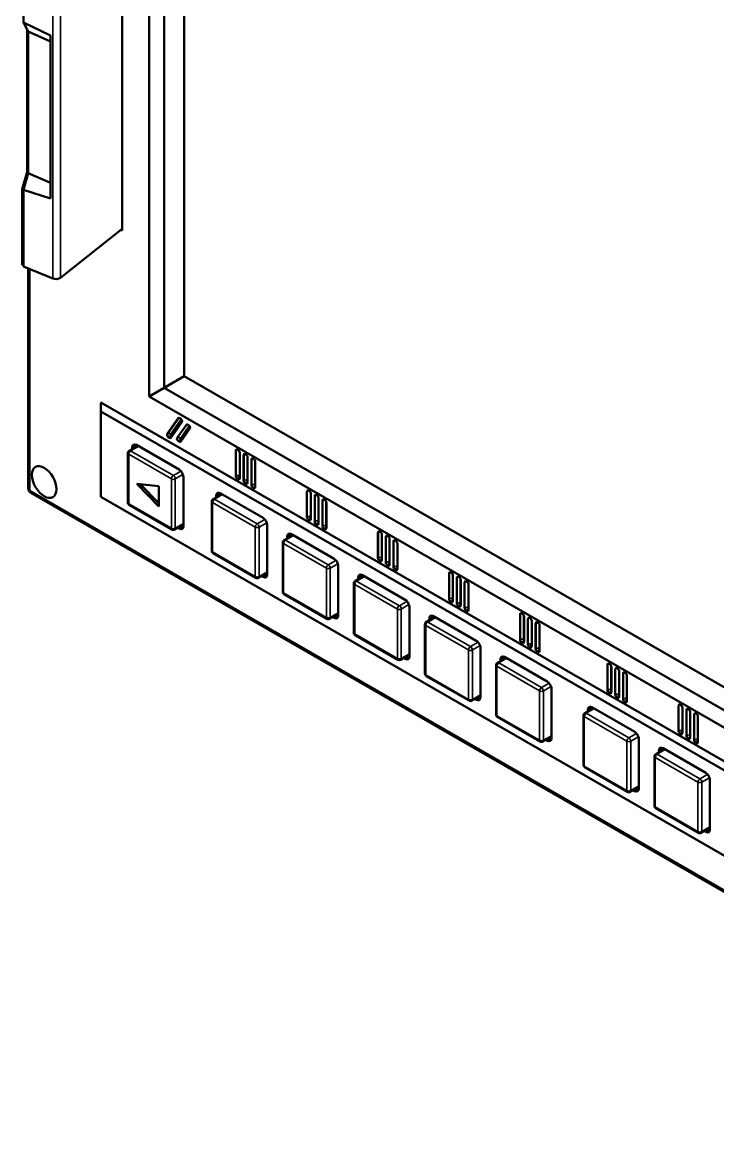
# Model space of a CAD drawing. Header units: millimetres. Extents: x 3233 to 5433, y 589 to 1940.
# Drawn here: x 4191.4 to 4318.1, y 1522.5 to 1725.3 of the extents above; entities that cross this region are included whole.
import ezdxf

# ---------------------------------------------------------------- set-up
doc = ezdxf.new("R2010")
doc.units = ezdxf.units.MM
doc.header["$LTSCALE"] = 1.8
doc.layers.add('외형선(ISO)', color=7, linetype='Continuous', lineweight=50)
doc.layers.add('좁은 외형선(ISO)', color=7, linetype='Continuous', lineweight=35)

msp = doc.modelspace()

# ---------------------------------------------------------------- linework, layer by layer
at = {"layer": '외형선(ISO)'}
for p, q in [((4214.53, 1792.434), (4214.53, 1657.13)), ((4217.275, 1658.72), (4217.275, 1789.262)), ((4220.894, 1660.804), (4220.894, 1787.179)), ((4209.605, 1746.245), (4209.605, 1687.325)), ((4191.659, 1739.217), (4191.659, 1725.21)), ((4196.575, 1722.865), (4191.659, 1725.21)), ((4191.659, 1725.21), (4192.495, 1723.548)), ((4192.323, 1698.032), (4192.323, 1723.891)), ((4192.495, 1723.548), (4192.495, 1697.755)), ((4196.575, 1721.76), (4192.495, 1723.548)), ((4196.575, 1722.865), (4196.575, 1693.149)), ((4192.323, 1698.032), (4191.441, 1694.881)), ((4191.659, 1694.769), (4192.495, 1697.755)), ((4192.323, 1698.032), (4192.495, 1697.96)), ((4196.575, 1696.002), (4192.495, 1697.755)), ((4191.441, 1694.881), (4191.441, 1681.079)), ((4191.441, 1694.881), (4191.665, 1694.787)), ((4196.575, 1693.149), (4191.659, 1694.769)), ((4191.659, 1680.762), (4191.659, 1694.769)), ((4209.605, 1687.638), (4198.382, 1678.742)), ((4209.605, 1687.325), (4209.376, 1687.457)), ((4191.441, 1681.079), (4191.659, 1680.988)), ((4196.999, 1678.609), (4191.659, 1680.762)), ((4192.527, 1680.413), (4192.527, 1640.441)), ((4217.275, 1658.72), (4220.894, 1660.804)), ((4367.306, 1576.49), (4220.894, 1660.804)), ((4214.53, 1657.13), (4217.275, 1658.72)), ((4367.306, 1572.323), (4217.275, 1658.72)), ((4214.53, 1657.13), (4368.679, 1568.361)), ((4205.762, 1654.415), (4205.762, 1656.047)), ((4205.762, 1656.047), (4377.871, 1556.936)), ((4205.762, 1654.415), (4376.457, 1556.118)), ((4205.762, 1638.882), (4205.762, 1654.415)), ((4217.849, 1650.313), (4219.849, 1653.167)), ((4220.502, 1652.464), (4218.502, 1649.61)), ((4220.094, 1653.19), (4220.257, 1653.096)), ((4219.645, 1649.606), (4221.319, 1651.994)), ((4221.972, 1651.291), (4220.298, 1648.903)), ((4221.564, 1652.016), (4221.727, 1651.922)), ((4212.496, 1648.149), (4210.922, 1647.242)), ((4220.01, 1643.822), (4212.232, 1648.301)), ((4218.257, 1649.588), (4218.093, 1649.682)), ((4220.053, 1648.88), (4219.89, 1648.974)), ((4210.671, 1637.815), (4210.671, 1646.808)), ((4211.469, 1647.858), (4211.469, 1647.557)), ((4230.334, 1642.633), (4230.334, 1647.293)), ((4230.617, 1647.457), (4230.758, 1647.376)), ((4231.041, 1646.886), (4231.041, 1642.226)), ((4231.748, 1641.819), (4231.748, 1646.479)), ((4232.031, 1646.643), (4232.172, 1646.561)), ((4232.455, 1646.071), (4232.455, 1641.411)), ((4233.162, 1641.004), (4233.162, 1645.664)), ((4233.445, 1645.828), (4233.586, 1645.747)), ((4233.869, 1645.257), (4233.869, 1640.597)), ((4220.773, 1633.508), (4220.773, 1642.501)), ((4230.758, 1642.062), (4230.617, 1642.143)), ((4212.32, 1641.243), (4216.298, 1640.792)), ((4216.298, 1637.113), (4212.32, 1641.243)), ((4212.937, 1641.173), (4216.298, 1637.684)), ((4216.298, 1640.792), (4216.298, 1637.113)), ((4232.172, 1641.247), (4232.031, 1641.329)), ((4233.586, 1640.433), (4233.445, 1640.514)), ((4243.557, 1640.005), (4243.698, 1639.924)), ((4396.254, 1522.544), (4193.028, 1639.575)), ((4376.457, 1540.585), (4205.762, 1638.882)), ((4205.762, 1638.882), (4205.762, 1638.879)), ((4377.871, 1539.767), (4205.762, 1638.879)), ((4225.945, 1629.02), (4225.945, 1638.013)), ((4227.77, 1639.353), (4226.195, 1638.446)), ((4226.743, 1639.063), (4226.743, 1638.762)), ((4235.283, 1635.026), (4227.505, 1639.506)), ((4243.274, 1635.181), (4243.274, 1639.841)), ((4243.981, 1639.434), (4243.981, 1634.774)), ((4244.688, 1634.367), (4244.688, 1639.027)), ((4244.971, 1639.191), (4245.112, 1639.11)), ((4245.395, 1638.62), (4245.395, 1633.96)), ((4246.102, 1633.552), (4246.102, 1638.212)), ((4246.385, 1638.377), (4246.526, 1638.295)), ((4218.7, 1632.903), (4210.922, 1637.382)), ((4246.809, 1637.805), (4246.809, 1633.145)), ((4243.698, 1634.61), (4243.557, 1634.691)), ((4245.112, 1633.796), (4244.971, 1633.877)), ((4220.773, 1633.809), (4219.199, 1632.903)), ((4219.745, 1633.218), (4220.01, 1633.065)), ((4236.046, 1624.712), (4236.046, 1633.705)), ((4240.71, 1631.902), (4239.135, 1630.995)), ((4248.223, 1627.575), (4240.445, 1632.054)), ((4246.526, 1632.981), (4246.385, 1633.063)), ((4256.214, 1627.73), (4256.214, 1632.39)), ((4256.497, 1632.554), (4256.638, 1632.472)), ((4256.921, 1631.982), (4256.921, 1627.322)), ((4238.885, 1621.568), (4238.885, 1630.561)), ((4239.683, 1631.611), (4239.683, 1631.31)), ((4257.628, 1626.915), (4257.628, 1631.575)), ((4257.911, 1631.739), (4258.052, 1631.658)), ((4258.335, 1631.168), (4258.335, 1626.508)), ((4259.042, 1626.101), (4259.042, 1630.761)), ((4259.325, 1630.925), (4259.466, 1630.844)), ((4259.749, 1630.354), (4259.749, 1625.694)), ((4233.973, 1624.108), (4226.195, 1628.587)), ((4248.986, 1617.261), (4248.986, 1626.254)), ((4256.638, 1627.158), (4256.497, 1627.24)), ((4258.052, 1626.344), (4257.911, 1626.425)), ((4236.046, 1625.014), (4234.472, 1624.108)), ((4235.019, 1624.422), (4235.283, 1624.27)), ((4253.65, 1624.45), (4252.075, 1623.543)), ((4252.623, 1624.16), (4252.623, 1623.858)), ((4261.164, 1620.123), (4253.385, 1624.602)), ((4259.466, 1625.529), (4259.325, 1625.611)), ((4269.154, 1620.278), (4269.154, 1624.938)), ((4269.437, 1625.102), (4269.578, 1625.021)), ((4269.861, 1624.531), (4269.861, 1619.871)), ((4270.568, 1619.464), (4270.568, 1624.124)), ((4270.851, 1624.288), (4270.992, 1624.206)), ((4271.275, 1623.716), (4271.275, 1619.056)), ((4251.825, 1614.117), (4251.825, 1623.11)), ((4271.982, 1618.649), (4271.982, 1623.309)), ((4272.265, 1623.473), (4272.407, 1623.392)), ((4272.689, 1622.902), (4272.689, 1618.242)), ((4246.913, 1616.656), (4239.135, 1621.135)), ((4269.578, 1619.707), (4269.437, 1619.788)), ((4261.926, 1609.809), (4261.926, 1618.802)), ((4270.992, 1618.892), (4270.851, 1618.974)), ((4272.407, 1618.078), (4272.265, 1618.159)), ((4282.377, 1617.65), (4282.518, 1617.569)), ((4248.986, 1617.562), (4247.412, 1616.656)), ((4247.959, 1616.971), (4248.223, 1616.818)), ((4264.765, 1606.665), (4264.765, 1615.658)), ((4266.59, 1616.998), (4265.015, 1616.091)), ((4265.563, 1616.708), (4265.563, 1616.407)), ((4274.104, 1612.671), (4266.325, 1617.151)), ((4282.094, 1612.826), (4282.094, 1617.486)), ((4282.801, 1617.079), (4282.801, 1612.419)), ((4283.508, 1612.012), (4283.508, 1616.672)), ((4283.791, 1616.836), (4283.932, 1616.755)), ((4284.215, 1616.265), (4284.215, 1611.605)), ((4284.922, 1611.197), (4284.922, 1615.857)), ((4285.205, 1616.022), (4285.347, 1615.94)), ((4259.853, 1609.204), (4252.075, 1613.683)), ((4285.629, 1615.45), (4285.629, 1610.79)), ((4282.518, 1612.255), (4282.377, 1612.336)), ((4261.926, 1610.11), (4260.352, 1609.204)), ((4260.899, 1609.519), (4261.164, 1609.366)), ((4274.866, 1602.357), (4274.866, 1611.35)), ((4279.53, 1609.546), (4277.955, 1608.64)), ((4287.044, 1605.22), (4279.265, 1609.699)), ((4283.932, 1611.44), (4283.791, 1611.522)), ((4285.347, 1610.626), (4285.205, 1610.708)), ((4277.705, 1599.213), (4277.705, 1608.206)), ((4278.503, 1609.256), (4278.503, 1608.955)), ((4298.004, 1603.664), (4298.004, 1608.324)), ((4298.287, 1608.488), (4298.428, 1608.407)), ((4298.711, 1607.917), (4298.711, 1603.257)), ((4299.418, 1602.85), (4299.418, 1607.51)), ((4299.701, 1607.674), (4299.842, 1607.593)), ((4272.793, 1601.752), (4265.015, 1606.232)), ((4300.125, 1607.103), (4300.125, 1602.443)), ((4300.832, 1602.036), (4300.832, 1606.696)), ((4301.115, 1606.86), (4301.256, 1606.778)), ((4301.539, 1606.288), (4301.539, 1601.628)), ((4287.806, 1594.906), (4287.806, 1603.899)), ((4274.866, 1602.659), (4273.292, 1601.752)), ((4273.839, 1602.067), (4274.104, 1601.915)), ((4298.428, 1603.093), (4298.287, 1603.174)), ((4299.842, 1602.279), (4299.701, 1602.36)), ((4301.256, 1601.464), (4301.115, 1601.546)), ((4295.44, 1600.385), (4293.865, 1599.478)), ((4294.413, 1600.094), (4294.413, 1599.793)), ((4302.954, 1596.058), (4295.175, 1600.537)), ((4310.944, 1596.213), (4310.944, 1600.873)), ((4311.227, 1601.037), (4311.368, 1600.955)), ((4311.651, 1600.465), (4311.651, 1595.805)), ((4312.358, 1595.398), (4312.358, 1600.058)), ((4312.641, 1600.222), (4312.782, 1600.141)), ((4313.065, 1599.651), (4313.065, 1594.991)), ((4314.055, 1599.408), (4314.197, 1599.327)), ((4285.733, 1594.301), (4277.955, 1598.78)), ((4293.615, 1590.051), (4293.615, 1599.044)), ((4313.772, 1594.584), (4313.772, 1599.244)), ((4314.479, 1598.837), (4314.479, 1594.177)), ((4311.368, 1595.641), (4311.227, 1595.723)), ((4287.806, 1595.207), (4286.232, 1594.301)), ((4286.779, 1594.616), (4287.044, 1594.463)), ((4303.716, 1585.744), (4303.716, 1594.737)), ((4312.782, 1594.827), (4312.641, 1594.908)), ((4314.197, 1594.013), (4314.055, 1594.094)), ((4306.555, 1582.6), (4306.555, 1591.593)), ((4308.38, 1592.933), (4306.805, 1592.026)), ((4307.353, 1592.643), (4307.353, 1592.341)), ((4315.894, 1588.606), (4308.115, 1593.085)), ((4301.643, 1585.139), (4293.865, 1589.618)), ((4316.656, 1578.292), (4316.656, 1587.285)), ((4303.716, 1586.045), (4302.142, 1585.139)), ((4302.689, 1585.454), (4302.954, 1585.301)), ((4314.583, 1577.687), (4306.805, 1582.166)), ((4316.656, 1578.594), (4315.082, 1577.687)), ((4315.629, 1578.002), (4315.894, 1577.85))]:
    msp.add_line(p, q, dxfattribs=at)
for centre, radius, start, end in [((4211.171, 1646.808), 0.5, 119.93599, 180), ((4193.527, 1640.441), 1, 180, 240.06401), ((4226.445, 1638.013), 0.5, 119.93599, 180), ((4211.171, 1637.815), 0.5, 180, 240.06401), ((4218.949, 1633.336), 0.5, 240.06401, 299.93599), ((4239.385, 1630.561), 0.5, 119.93599, 180), ((4226.445, 1629.02), 0.5, 180, 240.06401), ((4234.223, 1624.541), 0.5, 240.06401, 299.93599), ((4252.325, 1623.11), 0.5, 119.93599, 180), ((4239.385, 1621.568), 0.5, 180, 240.06401), ((4247.163, 1617.089), 0.5, 240.06401, 299.93599), ((4265.265, 1615.658), 0.5, 119.93599, 180), ((4252.325, 1614.117), 0.5, 180, 240.06401), ((4260.103, 1609.637), 0.5, 240.06401, 299.93599), ((4278.205, 1608.206), 0.5, 119.93599, 180), ((4265.265, 1606.665), 0.5, 180, 240.06401), ((4273.043, 1602.186), 0.5, 240.06401, 299.93599), ((4294.115, 1599.044), 0.5, 119.93599, 180), ((4278.205, 1599.213), 0.5, 180, 240.06401), ((4285.983, 1594.734), 0.5, 240.06401, 299.93599), ((4307.055, 1591.593), 0.5, 119.93599, 180), ((4294.115, 1590.051), 0.5, 180, 240.06401), ((4301.893, 1585.572), 0.5, 240.06401, 299.93599), ((4307.055, 1582.6), 0.5, 180, 240.06401), ((4314.833, 1578.121), 0.5, 240.06401, 299.93599)]:
    msp.add_arc(centre, radius, start, end, dxfattribs=at)
for centre, major_axis, ratio, start_param, end_param in [((4197.573, 1679.081), (1, 0), 0.5758617, 4.1015237, 5.6548668), ((4220.094, 1652.863), (-0.2, 0.347), 0.5780931, 5.4997209, 6.5469184), ((4220.257, 1652.769), (0.2, -0.347), 0.5780931, 0.2637331, 2.3581282), ((4218.093, 1650.009), (-0.2, 0.347), 0.5780931, 0.2637331, 2.3581282), ((4221.564, 1651.689), (-0.2, 0.347), 0.5780931, 5.4997209, 6.5469184), ((4221.727, 1651.595), (0.2, -0.347), 0.5780931, 0.2637331, 2.3581282), ((4212.232, 1647.419), (-0.538, 0.935), 0.5780931, 5.4997209, 7.0705172), ((4218.257, 1649.915), (0.2, -0.347), 0.5780931, 5.4997209, 6.5469184), ((4219.89, 1649.301), (-0.2, 0.347), 0.5780931, 0.2637331, 2.3581282), ((4220.053, 1649.207), (0.2, -0.347), 0.5780931, 5.4997209, 6.5469184), ((4230.617, 1647.13), (-0.2, 0.347), 0.5780931, 5.4997209, 7.0705172), ((4230.758, 1647.049), (0.2, -0.347), 0.5780931, 0.7873319, 2.3581282), ((4232.031, 1646.316), (-0.2, 0.347), 0.5780931, 5.4997209, 7.0705172), ((4232.172, 1646.234), (0.2, -0.347), 0.5780931, 0.7873319, 2.3581282), ((4233.445, 1645.501), (-0.2, 0.347), 0.5780931, 5.4997209, 7.0705172), ((4233.586, 1645.42), (0.2, -0.347), 0.5780931, 0.7873319, 2.3581282), ((4220.01, 1642.94), (-0.538, 0.935), 0.5780931, 3.9289245, 5.4997209), ((4230.617, 1642.47), (-0.2, 0.347), 0.5780931, 0.7873319, 2.3581282), ((4230.758, 1642.389), (0.2, -0.347), 0.5780931, 5.4997209, 7.0705172), ((4232.031, 1641.656), (-0.2, 0.347), 0.5780931, 0.7873319, 2.3581282), ((4232.172, 1641.574), (0.2, -0.347), 0.5780931, 5.4997209, 7.0705172), ((4233.445, 1640.841), (-0.2, 0.347), 0.5780931, 0.7873319, 2.3581282), ((4233.586, 1640.76), (0.2, -0.347), 0.5780931, 5.4997209, 7.0705172), ((4243.557, 1639.678), (-0.2, 0.347), 0.5780931, 5.4997209, 7.0705172), ((4243.698, 1639.597), (0.2, -0.347), 0.5780931, 0.7873319, 2.3581282), ((4227.505, 1638.624), (-0.538, 0.935), 0.5780931, 5.4997209, 7.0705172), ((4244.971, 1638.864), (-0.2, 0.347), 0.5780931, 5.4997209, 7.0705172), ((4245.112, 1638.783), (0.2, -0.347), 0.5780931, 0.7873319, 2.3581282), ((4246.385, 1638.05), (-0.2, 0.347), 0.5780931, 5.4997209, 7.0705172), ((4246.526, 1637.968), (0.2, -0.347), 0.5780931, 0.7873319, 2.3581282), ((4235.283, 1634.145), (-0.538, 0.935), 0.5780931, 3.9289245, 5.4997209), ((4243.557, 1635.018), (-0.2, 0.347), 0.5780931, 0.7873319, 2.3581282), ((4243.698, 1634.937), (0.2, -0.347), 0.5780931, 5.4997209, 7.0705172), ((4244.971, 1634.204), (-0.2, 0.347), 0.5780931, 0.7873319, 2.3581282), ((4245.112, 1634.123), (0.2, -0.347), 0.5780931, 5.4997209, 7.0705172), ((4220.01, 1633.947), (0.538, -0.935), 0.5780931, 5.4997209, 7.0705172), ((4240.445, 1631.172), (-0.538, 0.935), 0.5780931, 5.4997209, 7.0705172), ((4246.385, 1633.39), (-0.2, 0.347), 0.5780931, 0.7873319, 2.3581282), ((4246.526, 1633.308), (0.2, -0.347), 0.5780931, 5.4997209, 7.0705172), ((4256.497, 1632.227), (-0.2, 0.347), 0.5780931, 5.4997209, 7.0705172), ((4256.638, 1632.145), (0.2, -0.347), 0.5780931, 0.7873319, 2.3581282), ((4257.911, 1631.412), (-0.2, 0.347), 0.5780931, 5.4997209, 7.0705172), ((4258.052, 1631.331), (0.2, -0.347), 0.5780931, 0.7873319, 2.3581282), ((4259.325, 1630.598), (-0.2, 0.347), 0.5780931, 5.4997209, 7.0705172), ((4259.466, 1630.516), (0.2, -0.347), 0.5780931, 0.7873319, 2.3581282), ((4248.223, 1626.693), (-0.538, 0.935), 0.5780931, 3.9289245, 5.4997209), ((4256.497, 1627.567), (-0.2, 0.347), 0.5780931, 0.7873319, 2.3581282), ((4256.638, 1627.485), (0.2, -0.347), 0.5780931, 5.4997209, 7.0705172), ((4257.911, 1626.752), (-0.2, 0.347), 0.5780931, 0.7873319, 2.3581282), ((4258.052, 1626.671), (0.2, -0.347), 0.5780931, 5.4997209, 7.0705172), ((4259.325, 1625.938), (-0.2, 0.347), 0.5780931, 0.7873319, 2.3581282), ((4235.283, 1625.152), (0.538, -0.935), 0.5780931, 5.4997209, 7.0705172), ((4253.385, 1623.72), (-0.538, 0.935), 0.5780931, 5.4997209, 7.0705172), ((4259.466, 1625.856), (0.2, -0.347), 0.5780931, 5.4997209, 7.0705172), ((4269.437, 1624.775), (-0.2, 0.347), 0.5780931, 5.4997209, 7.0705172), ((4269.578, 1624.694), (0.2, -0.347), 0.5780931, 0.7873319, 2.3581282), ((4270.851, 1623.961), (-0.2, 0.347), 0.5780931, 5.4997209, 7.0705172), ((4270.992, 1623.879), (0.2, -0.347), 0.5780931, 0.7873319, 2.3581282), ((4272.265, 1623.146), (-0.2, 0.347), 0.5780931, 5.4997209, 7.0705172), ((4272.407, 1623.065), (0.2, -0.347), 0.5780931, 0.7873319, 2.3581282), ((4261.164, 1619.241), (-0.538, 0.935), 0.5780931, 3.9289245, 5.4997209), ((4269.437, 1620.115), (-0.2, 0.347), 0.5780931, 0.7873319, 2.3581282), ((4269.578, 1620.034), (0.2, -0.347), 0.5780931, 5.4997209, 7.0705172), ((4270.851, 1619.301), (-0.2, 0.347), 0.5780931, 0.7873319, 2.3581282), ((4270.992, 1619.219), (0.2, -0.347), 0.5780931, 5.4997209, 7.0705172), ((4272.265, 1618.486), (-0.2, 0.347), 0.5780931, 0.7873319, 2.3581282), ((4272.407, 1618.405), (0.2, -0.347), 0.5780931, 5.4997209, 7.0705172), ((4282.377, 1617.323), (-0.2, 0.347), 0.5780931, 5.4997209, 7.0705172), ((4248.223, 1617.7), (0.538, -0.935), 0.5780931, 5.4997209, 7.0705172), ((4266.325, 1616.269), (-0.538, 0.935), 0.5780931, 5.4997209, 7.0705172), ((4282.518, 1617.242), (0.2, -0.347), 0.5780931, 0.7873319, 2.3581282), ((4283.791, 1616.509), (-0.2, 0.347), 0.5780931, 5.4997209, 7.0705172), ((4283.932, 1616.428), (0.2, -0.347), 0.5780931, 0.7873319, 2.3581282), ((4285.205, 1615.695), (-0.2, 0.347), 0.5780931, 5.4997209, 7.0705172), ((4285.347, 1615.613), (0.2, -0.347), 0.5780931, 0.7873319, 2.3581282), ((4274.104, 1611.79), (-0.538, 0.935), 0.5780931, 3.9289245, 5.4997209), ((4282.377, 1612.663), (-0.2, 0.347), 0.5780931, 0.7873319, 2.3581282), ((4282.518, 1612.582), (0.2, -0.347), 0.5780931, 5.4997209, 7.0705172), ((4283.791, 1611.849), (-0.2, 0.347), 0.5780931, 0.7873319, 2.3581282), ((4283.932, 1611.768), (0.2, -0.347), 0.5780931, 5.4997209, 7.0705172), ((4261.164, 1610.248), (0.538, -0.935), 0.5780931, 5.4997209, 7.0705172), ((4279.265, 1608.817), (-0.538, 0.935), 0.5780931, 5.4997209, 7.0705172), ((4285.205, 1611.035), (-0.2, 0.347), 0.5780931, 0.7873319, 2.3581282), ((4285.347, 1610.953), (0.2, -0.347), 0.5780931, 5.4997209, 7.0705172), ((4298.287, 1608.161), (-0.2, 0.347), 0.5780931, 5.4997209, 7.0705172), ((4298.428, 1608.08), (0.2, -0.347), 0.5780931, 0.7873319, 2.3581282), ((4299.701, 1607.347), (-0.2, 0.347), 0.5780931, 5.4997209, 7.0705172), ((4299.842, 1607.266), (0.2, -0.347), 0.5780931, 0.7873319, 2.3581282), ((4301.115, 1606.533), (-0.2, 0.347), 0.5780931, 5.4997209, 7.0705172), ((4301.256, 1606.451), (0.2, -0.347), 0.5780931, 0.7873319, 2.3581282), ((4287.044, 1604.338), (-0.538, 0.935), 0.5780931, 3.9289245, 5.4997209), ((4298.287, 1603.501), (-0.2, 0.347), 0.5780931, 0.7873319, 2.3581282), ((4274.104, 1602.797), (0.538, -0.935), 0.5780931, 5.4997209, 7.0705172), ((4298.428, 1603.42), (0.2, -0.347), 0.5780931, 5.4997209, 7.0705172), ((4299.701, 1602.687), (-0.2, 0.347), 0.5780931, 0.7873319, 2.3581282), ((4299.842, 1602.606), (0.2, -0.347), 0.5780931, 5.4997209, 7.0705172), ((4301.115, 1601.873), (-0.2, 0.347), 0.5780931, 0.7873319, 2.3581282), ((4301.256, 1601.791), (0.2, -0.347), 0.5780931, 5.4997209, 7.0705172), ((4295.175, 1599.655), (-0.538, 0.935), 0.5780931, 5.4997209, 7.0705172), ((4311.227, 1600.71), (-0.2, 0.347), 0.5780931, 5.4997209, 7.0705172), ((4311.368, 1600.628), (0.2, -0.347), 0.5780931, 0.7873319, 2.3581282), ((4312.641, 1599.895), (-0.2, 0.347), 0.5780931, 5.4997209, 7.0705172), ((4312.782, 1599.814), (0.2, -0.347), 0.5780931, 0.7873319, 2.3581282), ((4314.055, 1599.081), (-0.2, 0.347), 0.5780931, 5.4997209, 7.0705172), ((4314.197, 1599), (0.2, -0.347), 0.5780931, 0.7873319, 2.3581282), ((4302.954, 1595.176), (-0.538, 0.935), 0.5780931, 3.9289245, 5.4997209), ((4311.227, 1596.05), (-0.2, 0.347), 0.5780931, 0.7873319, 2.3581282), ((4311.368, 1595.968), (0.2, -0.347), 0.5780931, 5.4997209, 7.0705172), ((4312.641, 1595.235), (-0.2, 0.347), 0.5780931, 0.7873319, 2.3581282), ((4287.044, 1595.345), (0.538, -0.935), 0.5780931, 5.4997209, 7.0705172), ((4312.782, 1595.154), (0.2, -0.347), 0.5780931, 5.4997209, 7.0705172), ((4314.055, 1594.421), (-0.2, 0.347), 0.5780931, 0.7873319, 2.3581282), ((4314.197, 1594.34), (0.2, -0.347), 0.5780931, 5.4997209, 7.0705172), ((4308.115, 1592.203), (-0.538, 0.935), 0.5780931, 5.4997209, 7.0705172), ((4315.894, 1587.724), (-0.538, 0.935), 0.5780931, 3.9289245, 5.4997209), ((4302.954, 1586.183), (0.538, -0.935), 0.5780931, 5.4997209, 7.0705172), ((4315.894, 1578.731), (0.538, -0.935), 0.5780931, 5.4997209, 7.0705172)]:
    msp.add_ellipse(centre, major_axis=major_axis, ratio=ratio, start_param=start_param, end_param=end_param, dxfattribs=at)
msp.add_ellipse((4195.438, 1641.554), major_axis=(-1.584, 2.751), ratio=0.5780931, dxfattribs=at)
at = {"layer": '좁은 외형선(ISO)'}
for p, q in [((4196.999, 1678.609), (4196.999, 1737.064)), ((4198.382, 1737.197), (4198.382, 1678.742)), ((4192.819, 1680.294), (4192.819, 1640.034)), ((4219.92, 1653.208), (4217.919, 1650.354)), ((4218.447, 1650.212), (4220.389, 1652.982)), ((4220.495, 1652.808), (4218.61, 1650.118)), ((4219.849, 1653.167), (4219.92, 1653.208)), ((4217.849, 1650.313), (4217.919, 1650.354)), ((4218.61, 1650.118), (4218.447, 1650.212)), ((4221.389, 1652.035), (4219.716, 1649.646)), ((4220.243, 1649.505), (4221.858, 1651.809)), ((4221.965, 1651.634), (4220.407, 1649.411)), ((4221.319, 1651.994), (4221.389, 1652.035)), ((4211.171, 1647.217), (4212.642, 1648.065)), ((4212.275, 1648.276), (4211.469, 1647.858)), ((4218.093, 1649.682), (4218.164, 1649.722)), ((4218.164, 1649.722), (4218.328, 1649.628)), ((4218.257, 1649.588), (4218.328, 1649.628)), ((4219.645, 1649.606), (4219.716, 1649.646)), ((4219.89, 1648.974), (4219.96, 1649.015)), ((4219.96, 1649.015), (4220.124, 1648.921)), ((4220.053, 1648.88), (4220.124, 1648.921)), ((4220.407, 1649.411), (4220.243, 1649.505)), ((4210.818, 1646.605), (4218.596, 1642.126)), ((4210.818, 1637.612), (4210.818, 1646.605)), ((4218.949, 1642.738), (4211.171, 1647.217)), ((4230.334, 1647.293), (4230.404, 1647.334)), ((4230.404, 1647.334), (4230.404, 1642.674)), ((4230.97, 1642.674), (4230.97, 1647.143)), ((4231.748, 1646.479), (4231.819, 1646.519)), ((4231.819, 1646.519), (4231.819, 1641.859)), ((4232.384, 1641.859), (4232.384, 1646.328)), ((4233.162, 1645.664), (4233.233, 1645.705)), ((4233.233, 1645.705), (4233.233, 1641.045)), ((4233.798, 1641.045), (4233.798, 1645.514)), ((4218.596, 1642.126), (4218.596, 1633.133)), ((4220.344, 1643.541), (4218.949, 1642.738)), ((4219.303, 1642.126), (4220.697, 1642.928)), ((4219.303, 1633.133), (4219.303, 1642.126)), ((4230.334, 1642.633), (4230.404, 1642.674)), ((4230.617, 1642.143), (4230.687, 1642.184)), ((4230.687, 1642.184), (4230.829, 1642.102)), ((4230.758, 1642.062), (4230.829, 1642.102)), ((4231.041, 1642.633), (4230.97, 1642.674)), ((4192.819, 1640.034), (4396.046, 1523.003)), ((4231.748, 1641.819), (4231.819, 1641.859)), ((4232.031, 1641.329), (4232.101, 1641.369)), ((4232.101, 1641.369), (4232.243, 1641.288)), ((4232.172, 1641.247), (4232.243, 1641.288)), ((4232.455, 1641.819), (4232.384, 1641.859)), ((4233.162, 1641.004), (4233.233, 1641.045)), ((4233.445, 1640.514), (4233.516, 1640.555)), ((4233.516, 1640.555), (4233.657, 1640.474)), ((4233.586, 1640.433), (4233.657, 1640.474)), ((4233.869, 1641.004), (4233.798, 1641.045)), ((4226.445, 1638.422), (4227.916, 1639.269)), ((4234.223, 1633.943), (4226.445, 1638.422)), ((4227.548, 1639.481), (4226.743, 1639.063)), ((4243.274, 1639.841), (4243.344, 1639.882)), ((4243.344, 1639.882), (4243.344, 1635.222)), ((4243.91, 1635.222), (4243.91, 1639.691)), ((4244.688, 1639.027), (4244.759, 1639.068)), ((4244.759, 1639.068), (4244.759, 1634.408)), ((4245.324, 1634.408), (4245.324, 1638.877)), ((4246.102, 1638.212), (4246.173, 1638.253)), ((4246.173, 1638.253), (4246.173, 1633.593)), ((4246.739, 1633.593), (4246.739, 1638.062)), ((4218.596, 1633.133), (4210.818, 1637.612)), ((4226.091, 1637.809), (4233.869, 1633.33)), ((4226.091, 1628.816), (4226.091, 1637.809)), ((4220.773, 1633.979), (4219.303, 1633.133)), ((4235.617, 1634.746), (4234.223, 1633.943)), ((4234.576, 1633.33), (4235.97, 1634.133)), ((4243.274, 1635.181), (4243.344, 1635.222)), ((4243.557, 1634.691), (4243.627, 1634.732)), ((4243.627, 1634.732), (4243.769, 1634.651)), ((4243.698, 1634.61), (4243.769, 1634.651)), ((4243.981, 1635.181), (4243.91, 1635.222)), ((4244.688, 1634.367), (4244.759, 1634.408)), ((4244.971, 1633.877), (4245.041, 1633.918)), ((4245.041, 1633.918), (4245.183, 1633.836)), ((4245.395, 1634.367), (4245.324, 1634.408)), ((4220.773, 1633.551), (4220.01, 1633.065)), ((4233.869, 1633.33), (4233.869, 1624.337)), ((4234.576, 1624.337), (4234.576, 1633.33)), ((4239.385, 1630.97), (4240.856, 1631.817)), ((4240.488, 1632.029), (4239.683, 1631.611)), ((4245.112, 1633.796), (4245.183, 1633.836)), ((4246.102, 1633.552), (4246.173, 1633.593)), ((4246.385, 1633.063), (4246.456, 1633.103)), ((4246.456, 1633.103), (4246.597, 1633.022)), ((4246.526, 1632.981), (4246.597, 1633.022)), ((4246.809, 1633.552), (4246.739, 1633.593)), ((4256.214, 1632.39), (4256.284, 1632.43)), ((4256.284, 1632.43), (4256.284, 1627.77)), ((4256.85, 1627.77), (4256.85, 1632.239)), ((4239.031, 1630.358), (4246.809, 1625.879)), ((4239.031, 1621.365), (4239.031, 1630.358)), ((4247.163, 1626.491), (4239.385, 1630.97)), ((4257.628, 1631.575), (4257.699, 1631.616)), ((4257.699, 1631.616), (4257.699, 1626.956)), ((4258.264, 1626.956), (4258.264, 1631.425)), ((4259.042, 1630.761), (4259.113, 1630.802)), ((4259.113, 1630.802), (4259.113, 1626.142)), ((4259.679, 1626.142), (4259.679, 1630.611)), ((4233.869, 1624.337), (4226.091, 1628.816)), ((4256.214, 1627.73), (4256.284, 1627.77)), ((4256.921, 1627.73), (4256.85, 1627.77)), ((4246.809, 1625.879), (4246.809, 1616.886)), ((4248.557, 1627.294), (4247.163, 1626.491)), ((4247.516, 1625.879), (4248.91, 1626.681)), ((4247.516, 1616.886), (4247.516, 1625.879)), ((4256.497, 1627.24), (4256.567, 1627.28)), ((4256.567, 1627.28), (4256.709, 1627.199)), ((4256.638, 1627.158), (4256.709, 1627.199)), ((4257.628, 1626.915), (4257.699, 1626.956)), ((4257.911, 1626.425), (4257.982, 1626.466)), ((4257.982, 1626.466), (4258.123, 1626.385)), ((4258.052, 1626.344), (4258.123, 1626.385)), ((4258.335, 1626.915), (4258.264, 1626.956)), ((4259.042, 1626.101), (4259.113, 1626.142)), ((4259.749, 1626.101), (4259.679, 1626.142)), ((4236.046, 1625.184), (4234.576, 1624.337)), ((4236.046, 1624.755), (4235.283, 1624.27)), ((4252.325, 1623.518), (4253.796, 1624.366)), ((4253.428, 1624.577), (4252.623, 1624.16)), ((4259.325, 1625.611), (4259.396, 1625.652)), ((4259.396, 1625.652), (4259.537, 1625.57)), ((4259.466, 1625.529), (4259.537, 1625.57)), ((4269.154, 1624.938), (4269.225, 1624.979)), ((4269.225, 1624.979), (4269.225, 1620.319)), ((4269.79, 1620.319), (4269.79, 1624.788)), ((4270.568, 1624.124), (4270.639, 1624.164)), ((4270.639, 1624.164), (4270.639, 1619.504)), ((4271.204, 1619.504), (4271.204, 1623.973)), ((4251.971, 1613.913), (4251.971, 1622.906)), ((4251.971, 1622.906), (4259.749, 1618.427)), ((4260.103, 1619.039), (4252.325, 1623.518)), ((4271.982, 1623.309), (4272.053, 1623.35)), ((4272.053, 1623.35), (4272.053, 1618.69)), ((4272.619, 1618.69), (4272.619, 1623.159)), ((4246.809, 1616.886), (4239.031, 1621.365)), ((4261.497, 1619.842), (4260.103, 1619.039)), ((4269.154, 1620.278), (4269.225, 1620.319)), ((4269.437, 1619.788), (4269.507, 1619.829)), ((4269.507, 1619.829), (4269.649, 1619.747)), ((4269.578, 1619.707), (4269.649, 1619.747)), ((4269.861, 1620.278), (4269.79, 1620.319)), ((4248.986, 1617.732), (4247.516, 1616.886)), ((4259.749, 1618.427), (4259.749, 1609.434)), ((4260.456, 1618.427), (4261.85, 1619.23)), ((4260.456, 1609.434), (4260.456, 1618.427)), ((4270.568, 1619.464), (4270.639, 1619.504)), ((4270.851, 1618.974), (4270.922, 1619.014)), ((4270.922, 1619.014), (4271.063, 1618.933)), ((4270.992, 1618.892), (4271.063, 1618.933)), ((4271.275, 1619.464), (4271.204, 1619.504)), ((4271.982, 1618.649), (4272.053, 1618.69)), ((4272.265, 1618.159), (4272.336, 1618.2)), ((4272.336, 1618.2), (4272.477, 1618.118)), ((4272.407, 1618.078), (4272.477, 1618.118)), ((4272.689, 1618.649), (4272.619, 1618.69)), ((4248.986, 1617.304), (4248.223, 1616.818)), ((4265.265, 1616.067), (4266.736, 1616.914)), ((4273.043, 1611.588), (4265.265, 1616.067)), ((4266.368, 1617.126), (4265.563, 1616.708)), ((4282.094, 1617.486), (4282.165, 1617.527)), ((4282.165, 1617.527), (4282.165, 1612.867)), ((4282.73, 1612.867), (4282.73, 1617.336)), ((4283.508, 1616.672), (4283.579, 1616.713)), ((4283.579, 1616.713), (4283.579, 1612.053)), ((4284.144, 1612.053), (4284.144, 1616.522)), ((4284.922, 1615.857), (4284.993, 1615.898)), ((4284.993, 1615.898), (4284.993, 1611.238)), ((4285.559, 1611.238), (4285.559, 1615.707)), ((4259.749, 1609.434), (4251.971, 1613.913)), ((4264.911, 1615.454), (4272.689, 1610.975)), ((4264.911, 1606.461), (4264.911, 1615.454)), ((4274.437, 1612.39), (4273.043, 1611.588)), ((4273.396, 1610.975), (4274.79, 1611.778)), ((4282.094, 1612.826), (4282.165, 1612.867)), ((4282.377, 1612.336), (4282.447, 1612.377)), ((4282.447, 1612.377), (4282.589, 1612.296)), ((4282.518, 1612.255), (4282.589, 1612.296)), ((4282.801, 1612.826), (4282.73, 1612.867)), ((4283.508, 1612.012), (4283.579, 1612.053)), ((4283.791, 1611.522), (4283.862, 1611.563)), ((4283.862, 1611.563), (4284.003, 1611.481)), ((4284.215, 1612.012), (4284.144, 1612.053)), ((4261.926, 1610.28), (4260.456, 1609.434)), ((4261.926, 1609.852), (4261.164, 1609.366)), ((4272.689, 1610.975), (4272.689, 1601.982)), ((4273.396, 1601.982), (4273.396, 1610.975)), ((4279.309, 1609.674), (4278.503, 1609.256)), ((4283.932, 1611.44), (4284.003, 1611.481)), ((4284.922, 1611.197), (4284.993, 1611.238)), ((4285.205, 1610.708), (4285.276, 1610.748)), ((4285.276, 1610.748), (4285.417, 1610.667)), ((4285.347, 1610.626), (4285.417, 1610.667)), ((4285.629, 1611.197), (4285.559, 1611.238)), ((4277.851, 1608.003), (4285.629, 1603.524)), ((4277.851, 1599.01), (4277.851, 1608.003)), ((4278.205, 1608.615), (4279.676, 1609.462)), ((4285.983, 1604.136), (4278.205, 1608.615)), ((4298.004, 1608.324), (4298.074, 1608.365)), ((4298.074, 1608.365), (4298.074, 1603.705)), ((4298.64, 1603.705), (4298.64, 1608.174)), ((4299.418, 1607.51), (4299.489, 1607.551)), ((4299.489, 1607.551), (4299.489, 1602.891)), ((4272.689, 1601.982), (4264.911, 1606.461)), ((4300.054, 1602.891), (4300.054, 1607.36)), ((4300.832, 1606.696), (4300.903, 1606.736)), ((4300.903, 1606.736), (4300.903, 1602.076)), ((4301.469, 1602.076), (4301.469, 1606.545)), ((4285.629, 1603.524), (4285.629, 1594.531)), ((4287.377, 1604.939), (4285.983, 1604.136)), ((4286.337, 1603.524), (4287.73, 1604.326)), ((4286.337, 1594.531), (4286.337, 1603.524)), ((4298.004, 1603.664), (4298.074, 1603.705)), ((4298.711, 1603.664), (4298.64, 1603.705)), ((4274.866, 1602.829), (4273.396, 1601.982)), ((4274.866, 1602.4), (4274.104, 1601.915)), ((4298.287, 1603.174), (4298.357, 1603.215)), ((4298.357, 1603.215), (4298.499, 1603.134)), ((4298.428, 1603.093), (4298.499, 1603.134)), ((4299.418, 1602.85), (4299.489, 1602.891)), ((4299.701, 1602.36), (4299.772, 1602.401)), ((4299.772, 1602.401), (4299.913, 1602.319)), ((4299.842, 1602.279), (4299.913, 1602.319)), ((4300.125, 1602.85), (4300.054, 1602.891)), ((4300.832, 1602.036), (4300.903, 1602.076)), ((4301.115, 1601.546), (4301.186, 1601.586)), ((4301.186, 1601.586), (4301.327, 1601.505)), ((4301.256, 1601.464), (4301.327, 1601.505)), ((4301.539, 1602.036), (4301.469, 1602.076)), ((4294.115, 1599.453), (4295.586, 1600.3)), ((4301.893, 1594.974), (4294.115, 1599.453)), ((4295.218, 1600.512), (4294.413, 1600.094)), ((4310.944, 1600.873), (4311.015, 1600.913)), ((4311.015, 1600.913), (4311.015, 1596.253)), ((4311.58, 1596.253), (4311.58, 1600.722)), ((4312.358, 1600.058), (4312.429, 1600.099)), ((4312.429, 1600.099), (4312.429, 1595.439)), ((4312.994, 1595.439), (4312.994, 1599.908)), ((4285.629, 1594.531), (4277.851, 1599.01)), ((4293.761, 1598.841), (4301.539, 1594.362)), ((4293.761, 1589.848), (4293.761, 1598.841)), ((4313.772, 1599.244), (4313.843, 1599.285)), ((4313.843, 1599.285), (4313.843, 1594.625)), ((4314.409, 1594.625), (4314.409, 1599.094)), ((4287.806, 1595.377), (4286.337, 1594.531)), ((4303.287, 1595.777), (4301.893, 1594.974)), ((4310.944, 1596.213), (4311.015, 1596.253)), ((4311.227, 1595.723), (4311.297, 1595.763)), ((4311.297, 1595.763), (4311.439, 1595.682)), ((4311.368, 1595.641), (4311.439, 1595.682)), ((4311.651, 1596.213), (4311.58, 1596.253)), ((4312.358, 1595.398), (4312.429, 1595.439)), ((4313.065, 1595.398), (4312.994, 1595.439)), ((4287.806, 1594.949), (4287.044, 1594.463)), ((4301.539, 1594.362), (4301.539, 1585.369)), ((4302.246, 1594.362), (4303.64, 1595.164)), ((4302.246, 1585.369), (4302.246, 1594.362)), ((4312.641, 1594.908), (4312.712, 1594.949)), ((4312.712, 1594.949), (4312.853, 1594.868)), ((4312.782, 1594.827), (4312.853, 1594.868)), ((4313.772, 1594.584), (4313.843, 1594.625)), ((4314.055, 1594.094), (4314.126, 1594.135)), ((4314.126, 1594.135), (4314.267, 1594.053)), ((4314.197, 1594.013), (4314.267, 1594.053)), ((4314.479, 1594.584), (4314.409, 1594.625)), ((4306.701, 1591.389), (4314.479, 1586.91)), ((4306.701, 1582.396), (4306.701, 1591.389)), ((4307.055, 1592.001), (4308.526, 1592.849)), ((4314.833, 1587.522), (4307.055, 1592.001)), ((4308.158, 1593.06), (4307.353, 1592.643)), ((4301.539, 1585.369), (4293.761, 1589.848)), ((4316.227, 1588.325), (4314.833, 1587.522)), ((4315.186, 1586.91), (4316.58, 1587.713)), ((4303.716, 1586.215), (4302.246, 1585.369)), ((4303.716, 1585.787), (4302.954, 1585.301)), ((4314.479, 1586.91), (4314.479, 1577.917)), ((4315.186, 1577.917), (4315.186, 1586.91)), ((4314.479, 1577.917), (4306.701, 1582.396)), ((4316.656, 1578.763), (4315.186, 1577.917)), ((4316.656, 1578.335), (4315.894, 1577.85))]:
    msp.add_line(p, q, dxfattribs=at)
for centre, major_axis, ratio, start_param, end_param in [((4220.165, 1652.903), (-0.328, 0.23), 0.7877574, 5.7888532, 5.930605), ((4220.165, 1652.903), (-0.2, 0.347), 0.5780931, 0.1773643, 0.2637331), ((4218.164, 1650.049), (-0.2, 0.347), 0.5780931, 0.2637331, 2.3581282), ((4218.164, 1650.049), (-0.328, 0.23), 0.7877574, 4.3598087, 5.930605), ((4218.164, 1650.049), (-0.2, -0.347), 0.5780931, 0.7834645, 2.3542608), ((4218.328, 1649.955), (0.2, 0.347), 0.5780931, 3.9250571, 5.4958534), ((4218.328, 1649.955), (0.328, -0.23), 0.7877574, 0.5507072, 1.218216), ((4221.634, 1651.73), (-0.328, 0.23), 0.7877574, 5.7888532, 5.930605), ((4221.634, 1651.73), (-0.2, 0.347), 0.5780931, 0.1773643, 0.2637331), ((4218.328, 1649.955), (0.2, -0.347), 0.5780931, 5.4997209, 6.105821), ((4219.96, 1649.342), (-0.2, 0.347), 0.5780931, 0.2637331, 2.3581282), ((4219.96, 1649.342), (-0.328, 0.23), 0.7877574, 4.3598087, 5.930605), ((4219.96, 1649.342), (-0.2, -0.347), 0.5780931, 0.7834645, 2.3542608), ((4220.124, 1649.248), (0.2, 0.347), 0.5780931, 3.9250571, 5.4958534), ((4220.124, 1649.248), (0.2, -0.347), 0.5780931, 5.4997209, 6.105821), ((4220.124, 1649.248), (0.328, -0.23), 0.7877574, 0.5507072, 1.218216), ((4211.171, 1646.808), (-0.5, 0), 0.5758617, 0, 0.7853982), ((4211.171, 1646.808), (0.25, 0.433), 0.5780931, 0.7834645, 2.3542608), ((4211.171, 1646.808), (-0.25, 0.433), 0.5780931, 5.4997209, 6.2831853), ((4230.687, 1647.171), (-0.2, 0.347), 0.5780931, 0.1773643, 0.7873319), ((4230.687, 1647.171), (-0.4, 0), 0.5758617, 4.6438471, 5.4977871), ((4232.101, 1646.356), (-0.2, 0.347), 0.5780931, 0.1773643, 0.7873319), ((4232.101, 1646.356), (-0.4, 0), 0.5758617, 4.6438471, 5.4977871), ((4233.516, 1645.542), (-0.2, 0.347), 0.5780931, 0.1773643, 0.7873319), ((4233.516, 1645.542), (-0.4, 0), 0.5758617, 4.6438471, 5.4977871), ((4218.949, 1642.329), (-0.25, -0.433), 0.5780931, 3.9250571, 5.4958534), ((4218.949, 1642.329), (0.5, 0), 0.5758617, 3.9269908, 5.4977871), ((4218.949, 1642.329), (0.25, -0.433), 0.5780931, 0.7873319, 2.3581282), ((4230.687, 1642.511), (0.4, 0), 0.5758617, 0.7853982, 2.3561945), ((4230.687, 1642.511), (0.2, -0.347), 0.5780931, 3.9289245, 5.4997209), ((4230.687, 1642.511), (-0.2, -0.347), 0.5780931, 0.7834645, 2.3542608), ((4230.829, 1642.429), (0.2, 0.347), 0.5780931, 3.9250571, 4.7731192), ((4230.829, 1642.429), (0.2, -0.347), 0.5780931, 5.4997209, 6.105821), ((4193.527, 1640.441), (-1, 0), 0.5758617, 0, 0.7853982), ((4193.527, 1640.441), (-0.499, -0.867), 0.5780931, 5.4958534, 6.2831853), ((4232.101, 1641.696), (0.4, 0), 0.5758617, 0.7853982, 2.3561945), ((4232.101, 1641.696), (0.2, -0.347), 0.5780931, 3.9289245, 5.4997209), ((4232.101, 1641.696), (-0.2, -0.347), 0.5780931, 0.7834645, 2.3542608), ((4232.243, 1641.615), (0.2, 0.347), 0.5780931, 3.9250571, 4.7731192), ((4232.243, 1641.615), (0.2, -0.347), 0.5780931, 5.4997209, 6.105821), ((4233.516, 1640.882), (0.4, 0), 0.5758617, 0.7853982, 2.3561945), ((4233.516, 1640.882), (0.2, -0.347), 0.5780931, 3.9289245, 5.4997209), ((4233.516, 1640.882), (-0.2, -0.347), 0.5780931, 0.7834645, 2.3542608), ((4233.657, 1640.801), (0.2, 0.347), 0.5780931, 3.9250571, 4.7731192), ((4233.657, 1640.801), (0.2, -0.347), 0.5780931, 5.4997209, 6.105821), ((4243.627, 1639.719), (-0.2, 0.347), 0.5780931, 0.1773643, 0.7873319), ((4243.627, 1639.719), (-0.4, 0), 0.5758617, 4.6438471, 5.4977871), ((4226.445, 1638.013), (-0.5, 0), 0.5758617, 0, 0.7853982), ((4226.445, 1638.013), (0.25, 0.433), 0.5780931, 0.7834645, 2.3542608), ((4226.445, 1638.013), (-0.25, 0.433), 0.5780931, 5.4997209, 6.2831853), ((4245.041, 1638.905), (-0.2, 0.347), 0.5780931, 0.1773643, 0.7873319), ((4245.041, 1638.905), (-0.4, 0), 0.5758617, 4.6438471, 5.4977871), ((4246.456, 1638.09), (-0.2, 0.347), 0.5780931, 0.1773643, 0.7873319), ((4246.456, 1638.09), (-0.4, 0), 0.5758617, 4.6438471, 5.4977871), ((4211.171, 1637.815), (-0.5, 0), 0.5758617, 0, 0.7853982), ((4211.171, 1637.815), (-0.25, -0.433), 0.5780931, 5.4958534, 6.2831853), ((4234.223, 1633.534), (-0.25, -0.433), 0.5780931, 3.9250571, 5.4958534), ((4234.223, 1633.534), (-0.25, 0.433), 0.5780931, 3.9289245, 5.4997209), ((4243.627, 1635.059), (0.4, 0), 0.5758617, 0.7853982, 2.3561945), ((4243.627, 1635.059), (0.2, -0.347), 0.5780931, 3.9289245, 5.4997209), ((4243.627, 1635.059), (-0.2, -0.347), 0.5780931, 0.7834645, 2.3542608), ((4243.769, 1634.978), (0.2, 0.347), 0.5780931, 3.9250571, 4.7731192), ((4243.769, 1634.978), (0.2, -0.347), 0.5780931, 5.4997209, 6.105821), ((4245.041, 1634.245), (0.4, 0), 0.5758617, 0.7853982, 2.3561945), ((4245.041, 1634.245), (0.2, -0.347), 0.5780931, 3.9289245, 5.4997209), ((4245.041, 1634.245), (-0.2, -0.347), 0.5780931, 0.7834645, 2.3542608), ((4245.183, 1634.163), (0.2, 0.347), 0.5780931, 3.9250571, 4.7731192), ((4218.949, 1633.336), (-0.5, 0), 0.5758617, 0.7853982, 2.3561945), ((4218.949, 1633.336), (-0.25, -0.433), 0.5780931, 5.4958534, 6.2831853), ((4218.949, 1633.336), (0.25, -0.433), 0.5780931, 0, 0.7873319), ((4234.223, 1633.534), (0.5, 0), 0.5758617, 3.9269908, 5.4977871), ((4245.183, 1634.163), (0.2, -0.347), 0.5780931, 5.4997209, 6.105821), ((4246.456, 1633.43), (0.4, 0), 0.5758617, 0.7853982, 2.3561945), ((4246.456, 1633.43), (0.2, -0.347), 0.5780931, 3.9289245, 5.4997209), ((4246.456, 1633.43), (-0.2, -0.347), 0.5780931, 0.7834645, 2.3542608), ((4246.597, 1633.349), (0.2, 0.347), 0.5780931, 3.9250571, 4.7731192), ((4246.597, 1633.349), (0.2, -0.347), 0.5780931, 5.4997209, 6.105821), ((4256.567, 1632.267), (-0.2, 0.347), 0.5780931, 0.1773643, 0.7873319), ((4256.567, 1632.267), (-0.4, 0), 0.5758617, 4.6438471, 5.4977871), ((4239.385, 1630.561), (-0.5, 0), 0.5758617, 0, 0.7853982), ((4239.385, 1630.561), (0.25, 0.433), 0.5780931, 0.7834645, 2.3542608), ((4239.385, 1630.561), (-0.25, 0.433), 0.5780931, 5.4997209, 6.2831853), ((4257.982, 1631.453), (-0.2, 0.347), 0.5780931, 0.1773643, 0.7873319), ((4257.982, 1631.453), (-0.4, 0), 0.5758617, 4.6438471, 5.4977871), ((4259.396, 1630.639), (-0.2, 0.347), 0.5780931, 0.1773643, 0.7873319), ((4259.396, 1630.639), (-0.4, 0), 0.5758617, 4.6438471, 5.4977871), ((4226.445, 1629.02), (-0.5, 0), 0.5758617, 0, 0.7853982), ((4226.445, 1629.02), (-0.25, -0.433), 0.5780931, 5.4958534, 6.2831853), ((4256.567, 1627.607), (0.4, 0), 0.5758617, 0.7853982, 2.3561945), ((4256.567, 1627.607), (0.2, -0.347), 0.5780931, 3.9289245, 5.4997209), ((4256.567, 1627.607), (-0.2, -0.347), 0.5780931, 0.7834645, 2.3542608), ((4247.163, 1626.082), (-0.25, -0.433), 0.5780931, 3.9250571, 5.4958534), ((4247.163, 1626.082), (0.5, 0), 0.5758617, 3.9269908, 5.4977871), ((4247.163, 1626.082), (-0.25, 0.433), 0.5780931, 3.9289245, 5.4997209), ((4256.709, 1627.526), (0.2, 0.347), 0.5780931, 3.9250571, 4.7731192), ((4256.709, 1627.526), (0.2, -0.347), 0.5780931, 5.4997209, 6.105821), ((4257.982, 1626.793), (0.4, 0), 0.5758617, 0.7853982, 2.3561945), ((4257.982, 1626.793), (0.2, -0.347), 0.5780931, 3.9289245, 5.4997209), ((4257.982, 1626.793), (-0.2, -0.347), 0.5780931, 0.7834645, 2.3542608), ((4258.123, 1626.712), (0.2, 0.347), 0.5780931, 3.9250571, 4.7731192), ((4258.123, 1626.712), (0.2, -0.347), 0.5780931, 5.4997209, 6.105821), ((4259.396, 1625.979), (0.4, 0), 0.5758617, 0.7853982, 2.3561945), ((4259.396, 1625.979), (0.2, -0.347), 0.5780931, 3.9289245, 5.4997209), ((4259.396, 1625.979), (-0.2, -0.347), 0.5780931, 0.7834645, 2.3542608), ((4259.537, 1625.897), (0.2, 0.347), 0.5780931, 3.9250571, 4.7731192), ((4234.223, 1624.541), (-0.5, 0), 0.5758617, 0.7853982, 2.3561945), ((4234.223, 1624.541), (-0.25, -0.433), 0.5780931, 5.4958534, 6.2831853), ((4234.223, 1624.541), (0.25, -0.433), 0.5780931, 0, 0.7873319), ((4259.537, 1625.897), (0.2, -0.347), 0.5780931, 5.4997209, 6.105821), ((4269.507, 1624.816), (-0.2, 0.347), 0.5780931, 0.1773643, 0.7873319), ((4269.507, 1624.816), (-0.4, 0), 0.5758617, 4.6438471, 5.4977871), ((4270.922, 1624.001), (-0.2, 0.347), 0.5780931, 0.1773643, 0.7873319), ((4270.922, 1624.001), (-0.4, 0), 0.5758617, 4.6438471, 5.4977871), ((4252.325, 1623.11), (-0.5, 0), 0.5758617, 0, 0.7853982), ((4252.325, 1623.11), (0.25, 0.433), 0.5780931, 0.7834645, 2.3542608), ((4252.325, 1623.11), (-0.25, 0.433), 0.5780931, 5.4997209, 6.2831853), ((4272.336, 1623.187), (-0.2, 0.347), 0.5780931, 0.1773643, 0.7873319), ((4272.336, 1623.187), (-0.4, 0), 0.5758617, 4.6438471, 5.4977871), ((4239.385, 1621.568), (-0.5, 0), 0.5758617, 0, 0.7853982), ((4239.385, 1621.568), (-0.25, -0.433), 0.5780931, 5.4958534, 6.2831853), ((4269.507, 1620.156), (0.4, 0), 0.5758617, 0.7853982, 2.3561945), ((4269.507, 1620.156), (0.2, -0.347), 0.5780931, 3.9289245, 5.4997209), ((4269.507, 1620.156), (-0.2, -0.347), 0.5780931, 0.7834645, 2.3542608), ((4269.649, 1620.074), (0.2, 0.347), 0.5780931, 3.9250571, 4.7731192), ((4269.649, 1620.074), (0.2, -0.347), 0.5780931, 5.4997209, 6.105821), ((4260.103, 1618.63), (-0.25, -0.433), 0.5780931, 3.9250571, 5.4958534), ((4260.103, 1618.63), (0.5, 0), 0.5758617, 3.9269908, 5.4977871), ((4260.103, 1618.63), (-0.25, 0.433), 0.5780931, 3.9289245, 5.4997209), ((4270.922, 1619.341), (0.4, 0), 0.5758617, 0.7853982, 2.3561945), ((4270.922, 1619.341), (0.2, -0.347), 0.5780931, 3.9289245, 5.4997209), ((4270.922, 1619.341), (-0.2, -0.347), 0.5780931, 0.7834645, 2.3542608), ((4271.063, 1619.26), (0.2, 0.347), 0.5780931, 3.9250571, 4.7731192), ((4271.063, 1619.26), (0.2, -0.347), 0.5780931, 5.4997209, 6.105821), ((4272.336, 1618.527), (0.4, 0), 0.5758617, 0.7853982, 2.3561945), ((4272.336, 1618.527), (0.2, -0.347), 0.5780931, 3.9289245, 5.4997209), ((4272.336, 1618.527), (-0.2, -0.347), 0.5780931, 0.7834645, 2.3542608), ((4272.477, 1618.446), (0.2, 0.347), 0.5780931, 3.9250571, 4.7731192), ((4272.477, 1618.446), (0.2, -0.347), 0.5780931, 5.4997209, 6.105821), ((4282.447, 1617.364), (-0.2, 0.347), 0.5780931, 0.1773643, 0.7873319), ((4247.163, 1617.089), (-0.5, 0), 0.5758617, 0.7853982, 2.3561945), ((4247.163, 1617.089), (-0.25, -0.433), 0.5780931, 5.4958534, 6.2831853), ((4247.163, 1617.089), (0.25, -0.433), 0.5780931, 0, 0.7873319), ((4265.265, 1615.658), (-0.5, 0), 0.5758617, 0, 0.7853982), ((4265.265, 1615.658), (0.25, 0.433), 0.5780931, 0.7834645, 2.3542608), ((4265.265, 1615.658), (-0.25, 0.433), 0.5780931, 5.4997209, 6.2831853), ((4282.447, 1617.364), (-0.4, 0), 0.5758617, 4.6438471, 5.4977871), ((4283.862, 1616.55), (-0.2, 0.347), 0.5780931, 0.1773643, 0.7873319), ((4283.862, 1616.55), (-0.4, 0), 0.5758617, 4.6438471, 5.4977871), ((4285.276, 1615.735), (-0.2, 0.347), 0.5780931, 0.1773643, 0.7873319), ((4285.276, 1615.735), (-0.4, 0), 0.5758617, 4.6438471, 5.4977871), ((4252.325, 1614.117), (-0.5, 0), 0.5758617, 0, 0.7853982), ((4252.325, 1614.117), (-0.25, -0.433), 0.5780931, 5.4958534, 6.2831853), ((4273.043, 1611.179), (-0.25, -0.433), 0.5780931, 3.9250571, 5.4958534), ((4273.043, 1611.179), (-0.25, 0.433), 0.5780931, 3.9289245, 5.4997209), ((4282.447, 1612.704), (0.4, 0), 0.5758617, 0.7853982, 2.3561945), ((4282.447, 1612.704), (0.2, -0.347), 0.5780931, 3.9289245, 5.4997209), ((4282.447, 1612.704), (-0.2, -0.347), 0.5780931, 0.7834645, 2.3542608), ((4282.589, 1612.623), (0.2, 0.347), 0.5780931, 3.9250571, 4.7731192), ((4282.589, 1612.623), (0.2, -0.347), 0.5780931, 5.4997209, 6.105821), ((4283.862, 1611.89), (0.4, 0), 0.5758617, 0.7853982, 2.3561945), ((4283.862, 1611.89), (0.2, -0.347), 0.5780931, 3.9289245, 5.4997209), ((4283.862, 1611.89), (-0.2, -0.347), 0.5780931, 0.7834645, 2.3542608), ((4284.003, 1611.808), (0.2, 0.347), 0.5780931, 3.9250571, 4.7731192), ((4273.043, 1611.179), (0.5, 0), 0.5758617, 3.9269908, 5.4977871), ((4284.003, 1611.808), (0.2, -0.347), 0.5780931, 5.4997209, 6.105821), ((4285.276, 1611.075), (0.4, 0), 0.5758617, 0.7853982, 2.3561945), ((4285.276, 1611.075), (0.2, -0.347), 0.5780931, 3.9289245, 5.4997209), ((4285.276, 1611.075), (-0.2, -0.347), 0.5780931, 0.7834645, 2.3542608), ((4285.417, 1610.994), (0.2, 0.347), 0.5780931, 3.9250571, 4.7731192), ((4285.417, 1610.994), (0.2, -0.347), 0.5780931, 5.4997209, 6.105821), ((4260.103, 1609.637), (-0.25, -0.433), 0.5780931, 5.4958534, 6.2831853), ((4260.103, 1609.637), (-0.5, 0), 0.5758617, 0.7853982, 2.3561945), ((4260.103, 1609.637), (0.25, -0.433), 0.5780931, 0, 0.7873319), ((4278.205, 1608.206), (-0.5, 0), 0.5758617, 0, 0.7853982), ((4278.205, 1608.206), (0.25, 0.433), 0.5780931, 0.7834645, 2.3542608), ((4278.205, 1608.206), (-0.25, 0.433), 0.5780931, 5.4997209, 6.2831853), ((4298.357, 1608.202), (-0.2, 0.347), 0.5780931, 0.1773643, 0.7873319), ((4298.357, 1608.202), (-0.4, 0), 0.5758617, 4.6438471, 5.4977871), ((4299.772, 1607.388), (-0.2, 0.347), 0.5780931, 0.1773643, 0.7873319), ((4299.772, 1607.388), (-0.4, 0), 0.5758617, 4.6438471, 5.4977871), ((4265.265, 1606.665), (-0.5, 0), 0.5758617, 0, 0.7853982), ((4265.265, 1606.665), (-0.25, -0.433), 0.5780931, 5.4958534, 6.2831853), ((4301.186, 1606.573), (-0.2, 0.347), 0.5780931, 0.1773643, 0.7873319), ((4301.186, 1606.573), (-0.4, 0), 0.5758617, 4.6438471, 5.4977871), ((4285.983, 1603.727), (-0.25, -0.433), 0.5780931, 3.9250571, 5.4958534), ((4285.983, 1603.727), (0.5, 0), 0.5758617, 3.9269908, 5.4977871), ((4285.983, 1603.727), (-0.25, 0.433), 0.5780931, 3.9289245, 5.4997209), ((4298.357, 1603.542), (0.4, 0), 0.5758617, 0.7853982, 2.3561945), ((4298.357, 1603.542), (0.2, -0.347), 0.5780931, 3.9289245, 5.4997209), ((4298.357, 1603.542), (-0.2, -0.347), 0.5780931, 0.7834645, 2.3542608), ((4273.043, 1602.186), (-0.5, 0), 0.5758617, 0.7853982, 2.3561945), ((4273.043, 1602.186), (-0.25, -0.433), 0.5780931, 5.4958534, 6.2831853), ((4273.043, 1602.186), (0.25, -0.433), 0.5780931, 0, 0.7873319), ((4298.499, 1603.461), (0.2, 0.347), 0.5780931, 3.9250571, 4.7731192), ((4298.499, 1603.461), (0.2, -0.347), 0.5780931, 5.4997209, 6.105821), ((4299.772, 1602.728), (0.4, 0), 0.5758617, 0.7853982, 2.3561945), ((4299.772, 1602.728), (0.2, -0.347), 0.5780931, 3.9289245, 5.4997209), ((4299.772, 1602.728), (-0.2, -0.347), 0.5780931, 0.7834645, 2.3542608), ((4299.913, 1602.646), (0.2, 0.347), 0.5780931, 3.9250571, 4.7731192), ((4299.913, 1602.646), (0.2, -0.347), 0.5780931, 5.4997209, 6.105821), ((4301.186, 1601.913), (0.4, 0), 0.5758617, 0.7853982, 2.3561945), ((4301.186, 1601.913), (0.2, -0.347), 0.5780931, 3.9289245, 5.4997209), ((4301.186, 1601.913), (-0.2, -0.347), 0.5780931, 0.7834645, 2.3542608), ((4301.327, 1601.832), (0.2, 0.347), 0.5780931, 3.9250571, 4.7731192), ((4301.327, 1601.832), (0.2, -0.347), 0.5780931, 5.4997209, 6.105821), ((4294.115, 1599.044), (0.25, 0.433), 0.5780931, 0.7834645, 2.3542608), ((4294.115, 1599.044), (-0.25, 0.433), 0.5780931, 5.4997209, 6.2831853), ((4311.297, 1600.75), (-0.2, 0.347), 0.5780931, 0.1773643, 0.7873319), ((4311.297, 1600.75), (-0.4, 0), 0.5758617, 4.6438471, 5.4977871), ((4312.712, 1599.936), (-0.2, 0.347), 0.5780931, 0.1773643, 0.7873319), ((4312.712, 1599.936), (-0.4, 0), 0.5758617, 4.6438471, 5.4977871), ((4314.126, 1599.122), (-0.2, 0.347), 0.5780931, 0.1773643, 0.7873319), ((4278.205, 1599.213), (-0.5, 0), 0.5758617, 0, 0.7853982), ((4278.205, 1599.213), (-0.25, -0.433), 0.5780931, 5.4958534, 6.2831853), ((4294.115, 1599.044), (-0.5, 0), 0.5758617, 0, 0.7853982), ((4314.126, 1599.122), (-0.4, 0), 0.5758617, 4.6438471, 5.4977871), ((4311.297, 1596.09), (0.4, 0), 0.5758617, 0.7853982, 2.3561945), ((4311.297, 1596.09), (0.2, -0.347), 0.5780931, 3.9289245, 5.4997209), ((4311.297, 1596.09), (-0.2, -0.347), 0.5780931, 0.7834645, 2.3542608), ((4311.439, 1596.009), (0.2, 0.347), 0.5780931, 3.9250571, 4.7731192), ((4311.439, 1596.009), (0.2, -0.347), 0.5780931, 5.4997209, 6.105821), ((4312.712, 1595.276), (0.4, 0), 0.5758617, 0.7853982, 2.3561945), ((4312.712, 1595.276), (0.2, -0.347), 0.5780931, 3.9289245, 5.4997209), ((4312.712, 1595.276), (-0.2, -0.347), 0.5780931, 0.7834645, 2.3542608), ((4285.983, 1594.734), (-0.5, 0), 0.5758617, 0.7853982, 2.3561945), ((4285.983, 1594.734), (-0.25, -0.433), 0.5780931, 5.4958534, 6.2831853), ((4285.983, 1594.734), (0.25, -0.433), 0.5780931, 0, 0.7873319), ((4301.893, 1594.565), (-0.25, -0.433), 0.5780931, 3.9250571, 5.4958534), ((4301.893, 1594.565), (0.5, 0), 0.5758617, 3.9269908, 5.4977871), ((4301.893, 1594.565), (-0.25, 0.433), 0.5780931, 3.9289245, 5.4997209), ((4312.853, 1595.195), (0.2, 0.347), 0.5780931, 3.9250571, 4.7731192), ((4312.853, 1595.195), (0.2, -0.347), 0.5780931, 5.4997209, 6.105821), ((4314.126, 1594.462), (0.4, 0), 0.5758617, 0.7853982, 2.3561945), ((4314.126, 1594.462), (0.2, -0.347), 0.5780931, 3.9289245, 5.4997209), ((4314.126, 1594.462), (-0.2, -0.347), 0.5780931, 0.7834645, 2.3542608), ((4314.267, 1594.38), (0.2, 0.347), 0.5780931, 3.9250571, 4.7731192), ((4314.267, 1594.38), (0.2, -0.347), 0.5780931, 5.4997209, 6.105821), ((4307.055, 1591.593), (-0.5, 0), 0.5758617, 0, 0.7853982), ((4307.055, 1591.593), (0.25, 0.433), 0.5780931, 0.7834645, 2.3542608), ((4307.055, 1591.593), (-0.25, 0.433), 0.5780931, 5.4997209, 6.2831853), ((4294.115, 1590.051), (-0.5, 0), 0.5758617, 0, 0.7853982), ((4294.115, 1590.051), (-0.25, -0.433), 0.5780931, 5.4958534, 6.2831853), ((4314.833, 1587.114), (-0.25, -0.433), 0.5780931, 3.9250571, 5.4958534), ((4314.833, 1587.114), (-0.25, 0.433), 0.5780931, 3.9289245, 5.4997209), ((4301.893, 1585.572), (-0.5, 0), 0.5758617, 0.7853982, 2.3561945), ((4301.893, 1585.572), (-0.25, -0.433), 0.5780931, 5.4958534, 6.2831853), ((4301.893, 1585.572), (0.25, -0.433), 0.5780931, 0, 0.7873319), ((4314.833, 1587.114), (0.5, 0), 0.5758617, 3.9269908, 5.4977871), ((4307.055, 1582.6), (-0.5, 0), 0.5758617, 0, 0.7853982), ((4307.055, 1582.6), (-0.25, -0.433), 0.5780931, 5.4958534, 6.2831853), ((4314.833, 1578.121), (-0.5, 0), 0.5758617, 0.7853982, 2.3561945), ((4314.833, 1578.121), (-0.25, -0.433), 0.5780931, 5.4958534, 6.2831853), ((4314.833, 1578.121), (0.25, -0.433), 0.5780931, 0, 0.7873319)]:
    msp.add_ellipse(centre, major_axis=major_axis, ratio=ratio, start_param=start_param, end_param=end_param, dxfattribs=at)

doc.saveas('drawing.dxf')
